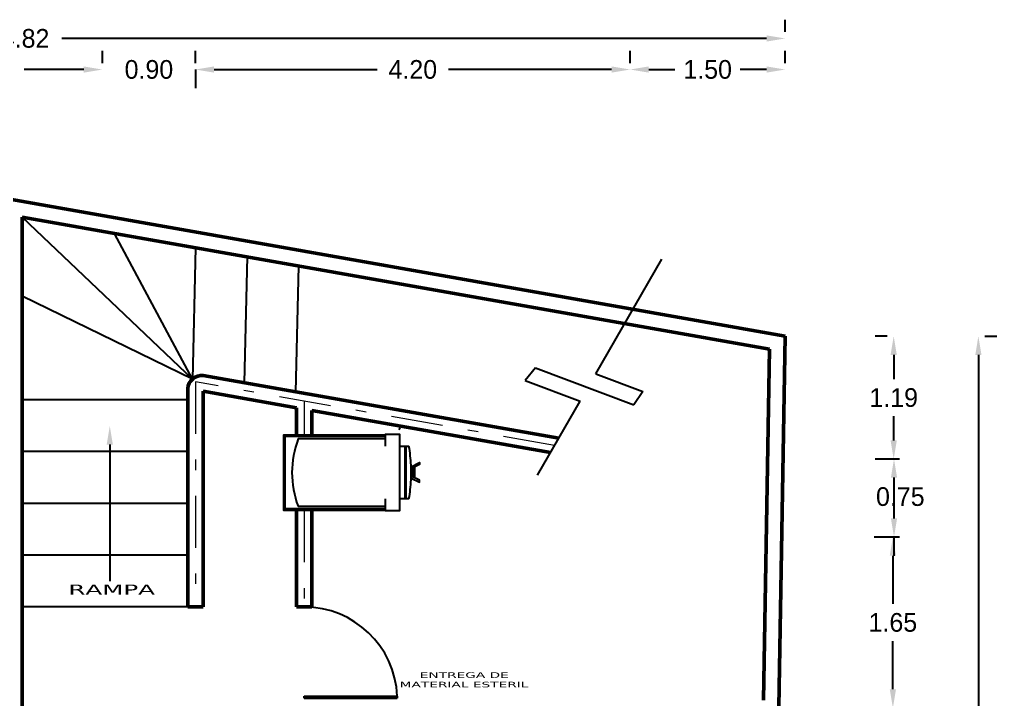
# Model space of a CAD drawing. Extents: x 80.1 to 126.1, y 13.8 to 42.4.
# Drawn here: x 90.01 to 99.58, y 35.81 to 42.37 of the extents above; entities that cross this region are included whole.
import ezdxf

# ---------------------------------------------------------------- set-up
doc = ezdxf.new("R2010")
doc.units = 0
doc.header["$MEASUREMENT"] = 0
doc.header["$PDMODE"] = 2
doc.linetypes.add('DASHDOT', pattern=[1, 0.5, -0.25, 0, -0.25])
doc.linetypes.add('EJES630', pattern=[6.3, 5.5, -0.4, 0, -0.4])
doc.layers.get('0').update_dxf_attribs({"linetype": 'CONTINUOUS'})
doc.layers.get('DEFPOINTS').update_dxf_attribs({"linetype": 'CONTINUOUS'})
doc.layers.add('17_NEGRO', color=7, linetype='CONTINUOUS')
doc.layers.add('EJES', color=4, linetype='EJES630', lineweight=13)
doc.layers.add('MUROS', color=5, linetype='CONTINUOUS', lineweight=50)
doc.styles.add('100', font='verdana.ttf', dxfattribs={"width": 1.8, "height": 0.12})
doc.dimstyles.get("Standard").update_dxf_attribs({"dimtxt": 0.18045, "dimasz": 0.18, "dimexe": 0.18, "dimexo": 0.0625, "dimgap": 0.09, "dimtad": 0, "dimtih": 1, "dimtoh": 1, "dimzin": 0, "dimdsep": 46, "dimtxsty": 'Standard', "dimblk2": 'CLOSEDBLANK', "dimcen": 0.09, "dimadec": 0, "dimazin": 0, "dimtfac": 1, "dimtofl": 0, "dimtmove": 0, "dimatfit": 3, "dimfxl": 1, "dimtolj": 1, "dimtzin": 0, "dimarcsym": 0})

# ---------------------------------------------------------------- blocks, each defined once
blk = doc.blocks.new('*D39')
at = {"color": 0, "lineweight": -2}
for p, q in [((88.6093, 41.948), (88.6093, 42.0655)), ((90.8093, 41.948), (90.8093, 42.0655)), ((88.7893, 41.8855), (89.3636, 41.8855)), ((90.6293, 41.8855), (90.0549, 41.8855))]:
    blk.add_line(p, q, dxfattribs=at)
at = {"color": 0}
for points in [[(88.7893, 41.9155), (88.7893, 41.8555), (88.6093, 41.8855)], [(90.6293, 41.9155), (90.6293, 41.8555), (90.8093, 41.8855)]]:
    blk.add_solid(points, dxfattribs=at)
at = {"layer": 'DEFPOINTS', "color": 0}
for p in [(88.6093, 41.8855), (90.8093, 41.8855), (90.8093, 41.8855)]:
    blk.add_point(p, dxfattribs=at)
at = {"color": 0, "insert": (89.7093, 41.8855), "char_height": 0.18045, "attachment_point": 5}
blk.add_mtext('\\A1;2.20', dxfattribs=at)
blk = doc.blocks.new('_ClosedBlank')
at = {"color": 0, "linetype": 'ByBlock', "lineweight": -2}
for p, q in [((-1, 0.167), (0, 0)), ((-1, 0.167), (-1, -0.167)), ((0, 0), (-1, -0.167))]:
    blk.add_line(p, q, dxfattribs=at)
blk = doc.blocks.new('*D40')
at = {"color": 0, "lineweight": -2}
for p, q in [((90.8093, 41.948), (90.8093, 42.0655)), ((91.7093, 41.948), (91.7093, 42.0655)), ((90.6293, 41.8855), (90.4493, 41.8855)), ((91.8893, 41.8855), (92.0693, 41.8855))]:
    blk.add_line(p, q, dxfattribs=at)
at = {"color": 0}
for points in [[(90.6293, 41.9155), (90.6293, 41.8555), (90.8093, 41.8855)], [(91.8893, 41.9155), (91.8893, 41.8555), (91.7093, 41.8855)]]:
    blk.add_solid(points, dxfattribs=at)
at = {"layer": 'DEFPOINTS', "color": 0}
for p in [(90.8093, 41.8855), (91.7093, 41.8855), (91.7093, 41.8855)]:
    blk.add_point(p, dxfattribs=at)
at = {"color": 0, "insert": (91.2593, 41.8855), "char_height": 0.18045, "attachment_point": 5}
blk.add_mtext('\\A1;0.90', dxfattribs=at)
blk = doc.blocks.new('*D41')
at = {"color": 0, "lineweight": -2}
for p, q in [((95.9093, 41.948), (95.9093, 42.0655)), ((91.7093, 41.8855), (91.7093, 41.7055)), ((91.8893, 41.8855), (93.4636, 41.8855)), ((95.7293, 41.8855), (94.1549, 41.8855))]:
    blk.add_line(p, q, dxfattribs=at)
at = {"color": 0}
for points in [[(91.8893, 41.9155), (91.8893, 41.8555), (91.7093, 41.8855)], [(95.7293, 41.9155), (95.7293, 41.8555), (95.9093, 41.8855)]]:
    blk.add_solid(points, dxfattribs=at)
at = {"layer": 'DEFPOINTS', "color": 0}
for p in [(91.7093, 41.948), (95.9093, 41.8855), (95.9093, 41.8855)]:
    blk.add_point(p, dxfattribs=at)
at = {"color": 0, "insert": (93.8093, 41.8855), "char_height": 0.18045, "attachment_point": 5}
blk.add_mtext('\\A1;4.20', dxfattribs=at)
blk = doc.blocks.new('*D42')
at = {"color": 0, "lineweight": -2}
for p, q in [((95.9093, 41.948), (95.9093, 42.0655)), ((97.4073, 41.948), (97.4073, 42.0655)), ((96.0893, 41.8855), (96.3427, 41.8855)), ((97.2273, 41.8855), (96.9739, 41.8855))]:
    blk.add_line(p, q, dxfattribs=at)
at = {"color": 0}
for points in [[(96.0893, 41.9155), (96.0893, 41.8555), (95.9093, 41.8855)], [(97.2273, 41.9155), (97.2273, 41.8555), (97.4073, 41.8855)]]:
    blk.add_solid(points, dxfattribs=at)
at = {"layer": 'DEFPOINTS', "color": 0}
for p in [(95.9093, 41.8855), (97.4073, 41.8855), (97.4073, 41.8855)]:
    blk.add_point(p, dxfattribs=at)
at = {"color": 0, "insert": (96.6583, 41.8855), "char_height": 0.18045, "attachment_point": 5}
blk.add_mtext('\\A1;1.50', dxfattribs=at)
blk = doc.blocks.new('*D43')
at = {"color": 0, "lineweight": -2}
for p, q in [((82.5843, 42.248), (82.5843, 42.3655)), ((97.4073, 42.248), (97.4073, 42.3655)), ((82.7643, 42.1855), (89.575, 42.1855)), ((97.2273, 42.1855), (90.4166, 42.1855))]:
    blk.add_line(p, q, dxfattribs=at)
at = {"color": 0}
for points in [[(82.7643, 42.2155), (82.7643, 42.1555), (82.5843, 42.1855)], [(97.2273, 42.2155), (97.2273, 42.1555), (97.4073, 42.1855)]]:
    blk.add_solid(points, dxfattribs=at)
at = {"layer": 'DEFPOINTS', "color": 0}
for p in [(82.5843, 42.1855), (97.4073, 42.1855), (97.4073, 42.1855)]:
    blk.add_point(p, dxfattribs=at)
at = {"color": 0, "insert": (89.9958, 42.1855), "char_height": 0.18045, "attachment_point": 5}
blk.add_mtext('\\A1;14.82', dxfattribs=at)
blk = doc.blocks.new('*D44')
at = {"color": 0, "lineweight": -2}
for p, q in [((98.3934, 39.3105), (98.2759, 39.3105)), ((98.4559, 39.1305), (98.4559, 38.898)), ((98.4559, 38.3051), (98.4559, 38.5376)), ((98.3934, 38.1251), (98.2759, 38.1251))]:
    blk.add_line(p, q, dxfattribs=at)
at = {"color": 0}
for points in [[(98.4259, 39.1305), (98.4859, 39.1305), (98.4559, 39.3105)], [(98.4259, 38.3051), (98.4859, 38.3051), (98.4559, 38.1251)]]:
    blk.add_solid(points, dxfattribs=at)
at = {"layer": 'DEFPOINTS', "color": 0}
for p in [(98.4559, 39.3105), (98.4559, 38.1251), (98.4559, 38.1251)]:
    blk.add_point(p, dxfattribs=at)
at = {"color": 0, "insert": (98.4559, 38.7178), "char_height": 0.18045, "attachment_point": 5}
blk.add_mtext('\\A1;1.19', dxfattribs=at)
blk = doc.blocks.new('*D51')
at = {"color": 0, "lineweight": -2}
for p, q in [((99.3366, 39.3105), (99.4541, 39.3105)), ((99.2741, 39.1305), (99.2741, 29.395)), ((99.2741, 19.2991), (99.2741, 29.0345)), ((99.3366, 19.1191), (99.4541, 19.1191))]:
    blk.add_line(p, q, dxfattribs=at)
at = {"color": 0}
for points in [[(99.2441, 39.1305), (99.3041, 39.1305), (99.2741, 39.3105)], [(99.2441, 19.2991), (99.3041, 19.2991), (99.2741, 19.1191)]]:
    blk.add_solid(points, dxfattribs=at)
at = {"layer": 'DEFPOINTS', "color": 0}
for p in [(99.2741, 39.3105), (99.2741, 19.1191), (99.2741, 19.1191)]:
    blk.add_point(p, dxfattribs=at)
at = {"color": 0, "insert": (99.2741, 29.2148), "char_height": 0.18045, "attachment_point": 5}
blk.add_mtext('\\A1;20.19', dxfattribs=at)
blk = doc.blocks.new('*D68')
at = {"color": 0, "lineweight": -2}
for p, q in [((98.3855, 37.3721), (98.268, 37.3721)), ((98.448, 37.1921), (98.448, 36.7273)), ((98.448, 35.9021), (98.448, 36.3668)), ((98.3855, 35.7221), (98.268, 35.7221))]:
    blk.add_line(p, q, dxfattribs=at)
at = {"color": 0}
for points in [[(98.418, 37.1921), (98.478, 37.1921), (98.448, 37.3721)], [(98.418, 35.9021), (98.478, 35.9021), (98.448, 35.7221)]]:
    blk.add_solid(points, dxfattribs=at)
at = {"layer": 'DEFPOINTS', "color": 0}
for p in [(98.448, 37.3721), (98.448, 35.7221), (98.448, 35.7221)]:
    blk.add_point(p, dxfattribs=at)
at = {"color": 0, "insert": (98.448, 36.5471), "char_height": 0.18045, "attachment_point": 5}
blk.add_mtext('\\A1;1.65', dxfattribs=at)

msp = doc.modelspace()

# ---------------------------------------------------------------- linework, layer by layer
for p, q in [((90.2677, 40.5709), (90.2677, 40.5709)), ((90.0343, 40.4598), (91.6789, 38.8971)), ((91.6789, 38.8971), (90.9258, 40.3024)), ((91.7093, 40.1641), (91.6789, 38.8971)), ((92.709, 40.1401), (92.709, 40.1399)), ((92.2073, 40.0762), (92.1782, 38.8627)), ((95.5773, 38.9478), (96.2148, 40.0541)), ((92.7054, 39.9882), (92.6763, 38.7748)), ((91.6789, 38.8971), (90.0343, 39.6971)), ((94.9958, 39.0052), (94.8953, 38.8826)), ((94.9958, 39.0052), (95.9451, 38.6501)), ((94.8953, 38.8826), (95.4255, 38.6843)), ((95.5773, 38.9478), (96.0335, 38.7772)), ((96.0335, 38.7772), (95.9451, 38.6501)), ((91.6343, 38.6971), (90.0343, 38.6971)), ((90.6835, 38.6971), (90.566, 38.6971)), ((95.014, 37.9704), (95.4255, 38.6843)), ((93.677, 38.4079), (93.6876, 38.4264)), ((91.6343, 38.1971), (90.0343, 38.1971)), ((90.881, 38.2649), (90.881, 36.9449)), ((91.6343, 37.6971), (90.0343, 37.6971)), ((91.6343, 37.1971), (90.0343, 37.1971)), ((91.6343, 36.6971), (90.0343, 36.6971)), ((90.6835, 36.6971), (90.566, 36.6971)), ((92.7593, 35.8171), (92.7593, 35.8371)), ((92.7593, 35.8371), (93.6584, 35.8371)), ((92.7593, 35.8171), (93.6584, 35.8171)), ((93.6584, 35.8371), (93.6584, 35.8171))]:
    msp.add_line(p, q)
at = {"color": 1}
for p, q in [((98.5105, 38.1255), (98.2788, 38.1255)), ((98.4588, 37.9455), (98.4588, 37.5521)), ((98.5105, 37.3721), (98.2788, 37.3721)), ((98.4588, 37.3721), (98.4588, 37.1921))]:
    msp.add_line(p, q, dxfattribs=at)
msp.add_arc((92.7593, 35.7971), 0.9, 2.54732, 90)
msp.add_solid([(90.851, 38.2649), (90.911, 38.2649), (90.881, 38.4449)])
for points in [[(98.4288, 37.9455), (98.4888, 37.9455), (98.4588, 38.1255)], [(98.4288, 37.5521), (98.4888, 37.5521), (98.4588, 37.3721)]]:
    msp.add_solid(points, dxfattribs=at)
at = {"layer": '17_NEGRO'}
for p, q in [((93.6818, 38.2499), (93.7718, 38.2499)), ((93.7358, 37.7399), (93.7358, 38.2499)), ((93.7448, 37.7399), (93.7448, 38.2499)), ((93.7921, 37.9206), (93.7921, 38.069)), ((93.8101, 37.951), (93.8101, 38.041)), ((93.8281, 37.9422), (93.8281, 38.0503)), ((93.7718, 37.7399), (93.6818, 37.7399))]:
    msp.add_line(p, q, dxfattribs=at)
for points in [[(93.5468, 37.6299), (92.5618, 37.6299), (92.5618, 38.3599), (93.5468, 38.3599)], [(93.5468, 37.6449), (92.5768, 37.6449), (92.5768, 38.3449), (93.5468, 38.3449)], [(93.5468, 38.2499), (93.5468, 38.3639), (93.6818, 38.3639), (93.6818, 37.6259), (93.5468, 37.6259), (93.5468, 37.7399)], [(93.7923, 38.0497), (93.8731, 38.0916), (93.8731, 38.0736), (93.7923, 38.0317)], [(93.7923, 37.9417), (93.8731, 37.9022), (93.8731, 37.9202), (93.7923, 37.9597)]]:
    msp.add_lwpolyline(points, dxfattribs=at)
msp.add_lwpolyline([(93.5468, 38.3189), (92.7009, 38.3189, 0.181819), (92.7004, 37.6709), (93.5468, 37.6709)], format="xyb", dxfattribs=at)
for centre, start, end in [((92.3745, 38.0028), 2.51046, 10.0295), ((92.3745, 37.9871), 349.9705, 357.48954)]:
    msp.add_arc(centre, 1.419, start, end, dxfattribs=at)
at = {"layer": 'EJES', "linetype": 'DASHDOT'}
for p, q in [((87.3134, 41.0925), (97.4073, 39.3105)), ((97.0639, 19.1191), (97.4073, 39.3105)), ((95.1791, 38.2568), (91.7093, 38.8694)), ((91.7093, 38.8694), (91.7093, 36.6971)), ((92.7593, 38.684), (92.7593, 38.3599)), ((92.7593, 37.6299), (92.7593, 36.6971))]:
    msp.add_line(p, q, dxfattribs=at)
at = {"layer": 'MUROS', "linetype": 'Continuous'}
for p, q in [((97.4073, 39.3105), (87.3134, 41.0925)), ((90.0343, 40.4598), (90.0343, 34.2471)), ((97.2552, 39.185), (90.0343, 40.4598)), ((97.0639, 19.1191), (97.4073, 39.3105)), ((97.1976, 35.7971), (97.2552, 39.185)), ((95.2189, 38.3259), (91.7843, 38.9323)), ((91.6343, 38.8065), (91.6343, 36.6971)), ((91.7843, 38.78), (91.7843, 36.6971)), ((92.6843, 38.6211), (91.7843, 38.78)), ((92.6843, 38.6211), (92.6843, 38.3599)), ((92.8343, 38.5743), (92.8308, 38.5749)), ((92.8343, 38.5946), (92.8343, 38.3599)), ((95.1393, 38.1877), (92.8343, 38.5946)), ((92.6843, 37.6299), (92.6843, 36.6971)), ((92.8343, 37.6299), (92.8343, 36.6971)), ((91.6343, 36.6971), (91.7843, 36.6971)), ((92.6843, 36.6971), (92.8343, 36.6971))]:
    msp.add_line(p, q, dxfattribs=at)
msp.add_arc((91.7716, 38.7951), 0.1378, 84.7217, 175.26637, dxfattribs=at)

# ---------------------------------------------------------------- texts
at = {"style": '100', "width": 1.8}
for s, height, p in [('RAMPA', 0.09601, (90.481, 36.8174)), ('ENTREGA DE ', 0.053643, (93.8763, 36.013)), ('MATERIAL ESTERIL', 0.053643, (93.6821, 35.9214))]:
    msp.add_text(s, height=height, dxfattribs=at).set_placement(p)
at = {"color": 1, "insert": (98.5199, 37.7617), "char_height": 0.18045, "attachment_point": 5}
msp.add_mtext('\\A1;0.75', dxfattribs=at)

# ---------------------------------------------------------------- dimensions: what is measured, and where the dimension line sits
at = {"color": 1}
for base, p1, p2, picture, middle in [((97.4073, 42.1855), (82.5843, 42.1855), (97.4073, 42.1855), '*D43', (89.9958, 42.1855)), ((90.8093, 41.8855), (88.6093, 41.8855), (90.8093, 41.8855), '*D39', (89.7093, 41.8855)), ((91.7093, 41.8855), (90.8093, 41.8855), (91.7093, 41.8855), '*D40', (91.2593, 41.8855)), ((95.9093, 41.8855), (91.7093, 41.948), (95.9093, 41.8855), '*D41', (93.8093, 41.8855)), ((97.4073, 41.8855), (95.9093, 41.8855), (97.4073, 41.8855), '*D42', (96.6583, 41.8855))]:
    dim = msp.add_linear_dim(base=base, p1=p1, p2=p2, dimstyle='Standard', dxfattribs=at)
    dim.commit()
    dim.dimension.update_dxf_attribs({"geometry": picture, "text_midpoint": middle})
for base, p1, p2, picture, middle in [((98.4559, 38.1251), (98.4559, 39.3105), (98.4559, 38.1251), '*D44', (98.4559, 38.7178)), ((99.2741, 19.1191), (99.2741, 39.3105), (99.2741, 19.1191), '*D51', (99.2741, 29.2148)), ((98.448, 35.7221), (98.448, 37.3721), (98.448, 35.7221), '*D68', (98.448, 36.5471))]:
    dim = msp.add_linear_dim(base=base, p1=p1, p2=p2, angle=90, dimstyle='Standard', dxfattribs=at)
    dim.commit()
    dim.dimension.update_dxf_attribs({"geometry": picture, "text_midpoint": middle})

doc.saveas('drawing.dxf')
